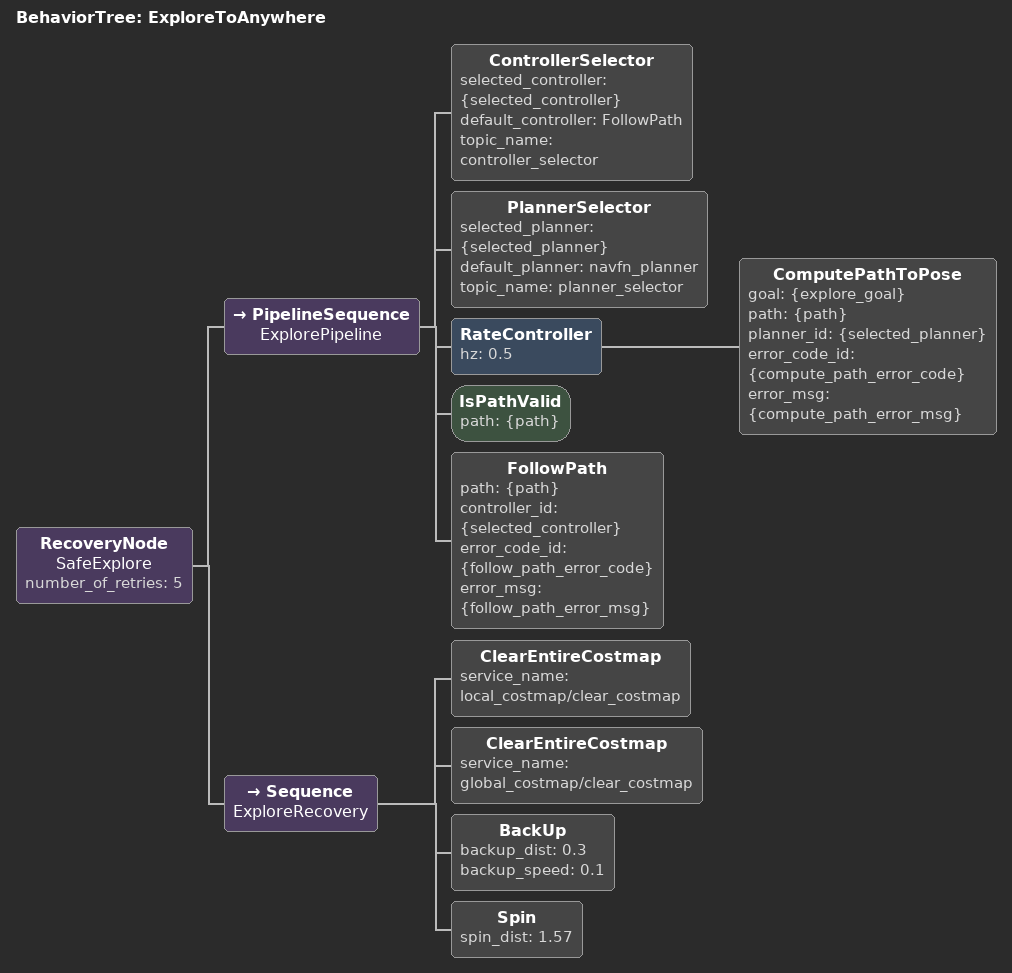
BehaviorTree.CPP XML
<root BTCPP_format="4" main_tree_to_execute="ExploreToAnywhere">
  <BehaviorTree ID="ExploreToAnywhere">

    <!--
      SafeExplore:
      - 最外层使用 RecoveryNode 做导航级恢复
      - 内部 PipelineSequence 负责一次“到某个探索目标”的任务
      - Recovery 分支负责清理代价地图、后退、旋转等安全恢复
    -->
    <RecoveryNode name="SafeExplore" number_of_retries="5">

      <!-- ========== 主探索管线 ========== -->
      <PipelineSequence name="ExplorePipeline">

        <!-- 控制器选择：可通过 {selected_controller} 切换不同控制器 -->
        <ControllerSelector
          selected_controller="{selected_controller}"
          default_controller="FollowPath"
          topic_name="controller_selector"/>

        <!-- 规划器选择：可通过 {selected_planner} 切换不同规划器 -->
        <PlannerSelector
          selected_planner="{selected_planner}"
          default_planner="navfn_planner"
          topic_name="planner_selector"/>

        <!--
          以 0.5 Hz 频率重新规划到最新探索目标 {explore_goal}：
          - {explore_goal}：上游探索模块在地图坐标系（如 map）下写入的目标位姿
          - {path}：规划得到的路径
        -->
        <RateController hz="0.5">
          <ComputePathToPose
            goal="{explore_goal}"
            path="{path}"
            planner_id="{selected_planner}"
            error_code_id="{compute_path_error_code}"
            error_msg="{compute_path_error_msg}"/>
        </RateController>

        <!-- 路径有效性检查（若无效会触发 RecoveryNode 的恢复逻辑） -->
        <IsPathValid path="{path}"/>

        <!-- 沿路径执行自主运动，控制器内执行局部避障 -->
        <FollowPath
          path="{path}"
          controller_id="{selected_controller}"
          error_code_id="{follow_path_error_code}"
          error_msg="{follow_path_error_msg}"/>

      </PipelineSequence>

      <!-- ========== 恢复与安全策略 ========== -->
      <Sequence name="ExploreRecovery">

        <!-- 清理局部与全局代价地图，移除错误/过期障碍信息 -->
        <ClearEntireCostmap service_name="local_costmap/clear_costmap"/>
        <ClearEntireCostmap service_name="global_costmap/clear_costmap"/>

        <!-- 轻微后退，避免陷入障碍或死角 -->
        <BackUp backup_dist="0.3" backup_speed="0.1"/>

        <!-- 原地旋转观察，帮助传感器更新周围环境，利于重新规划 -->
        <Spin spin_dist="1.57"/>
      </Sequence>

    </RecoveryNode>

  </BehaviorTree>
</root>
